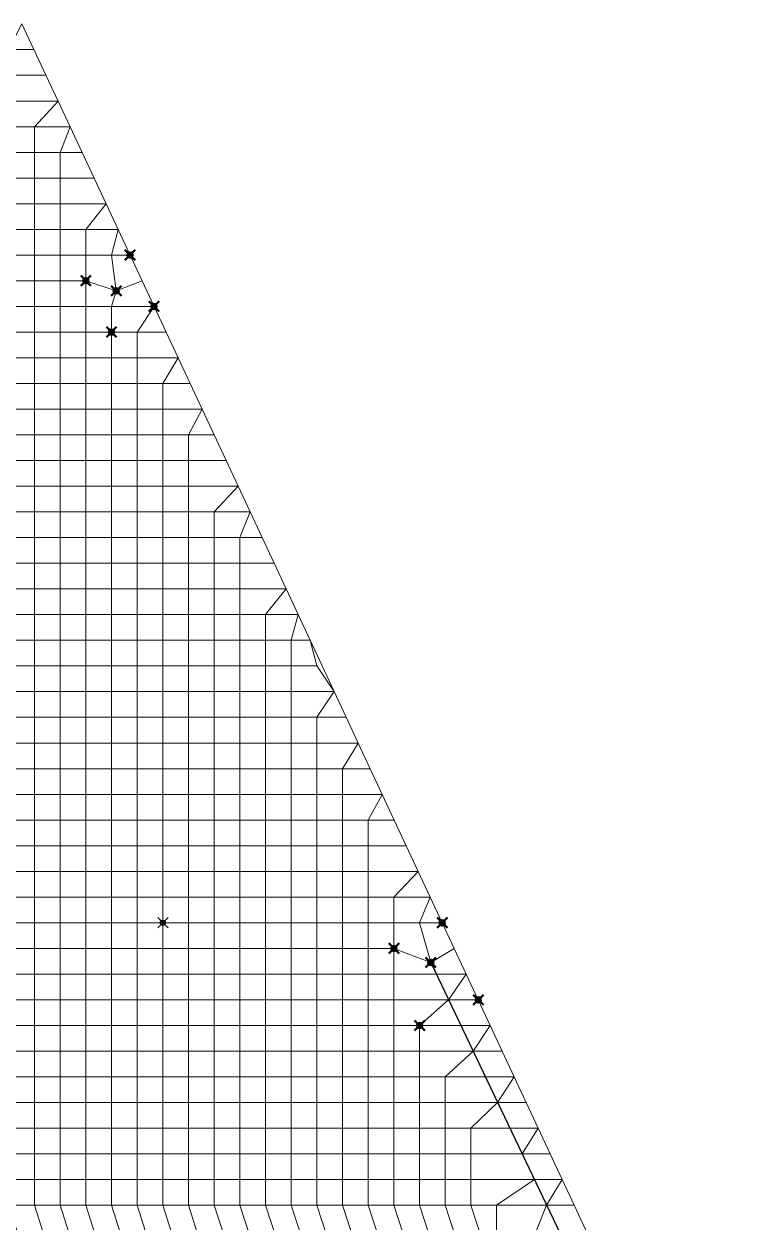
# Model space of a CAD drawing. Header units: inches. Extents: x 0 to 43.9, y -17.3 to 19.6.
# Drawn here: x 30.4 to 37.31, y -0.16 to 11.5 of the extents above; entities that cross this region are included whole.
import ezdxf

# ---------------------------------------------------------------- set-up
doc = ezdxf.new("R2010")
doc.units = ezdxf.units.IN
doc.header["$MEASUREMENT"] = 0
doc.header["$PDMODE"] = 35
doc.header["$PDSIZE"] = 0.05
doc.layers.add('POINTS', color=5, linetype='Continuous')
for name, color, linetype, lineweight in [('SAP.Beam 30X80', 70, 'Continuous', 30), ('SAP.Columns', 170, 'Continuous', 50), ('SAP.Slab 30cm', 11, 'Continuous', 15), ('SAP.WL Load', 104, 'Continuous', 20)]:
    doc.layers.add(name, color=color, linetype=linetype, lineweight=lineweight)

msp = doc.modelspace()

# ---------------------------------------------------------------- linework, layer by layer
at = {"layer": 'POINTS'}
msp.add_point((31.75, 2.75), dxfattribs=at)
at = {"layer": 'SAP.Beam 30X80'}
msp.add_line((34.359, 2.36341), (37.3121, -3.82199), dxfattribs=at)
at = {"layer": 'SAP.Columns'}
for p in [(31.43025, 9.25), (31, 9), (31.2957, 8.90204), (31.66409, 8.75), (31.25, 8.5), (34.47018, 2.75), (34, 2.5), (34.359, 2.36341), (34.821, 2), (34.25, 1.75)]:
    msp.add_point(p, dxfattribs=at)
at = {"layer": 'SAP.Slab 30cm'}
for points in [[(30.25, 11.25), (30.49489, 11.25), (30.37797, 11.5)], [(30.25, 11), (30.61181, 11), (30.49489, 11.25), (30.25, 11.25)], [(30.25, 10.75), (30.72873, 10.75), (30.61181, 11), (30.25, 11)], [(30.25, 10.5), (30.5, 10.5), (30.72873, 10.75), (30.25, 10.75)], [(30.5, 10.5), (30.84565, 10.5), (30.72873, 10.75)], [(30.25, 10.25), (30.5, 10.25), (30.5, 10.5), (30.25, 10.5)], [(30.5, 10.25), (30.75, 10.25), (30.84565, 10.5), (30.5, 10.5)], [(30.75, 10.25), (30.96257, 10.25), (30.84565, 10.5)], [(30.25, 10), (30.5, 10), (30.5, 10.25), (30.25, 10.25)], [(30.5, 10), (30.75, 10), (30.75, 10.25), (30.5, 10.25)], [(30.75, 10), (31.07949, 10), (30.96257, 10.25), (30.75, 10.25)], [(30.25, 9.75), (30.5, 9.75), (30.5, 10), (30.25, 10)], [(30.5, 9.75), (30.75, 9.75), (30.75, 10), (30.5, 10)], [(30.75, 9.75), (31.19641, 9.75), (31.07949, 10), (30.75, 10)], [(30.25, 9.5), (30.5, 9.5), (30.5, 9.75), (30.25, 9.75)], [(30.5, 9.5), (30.75, 9.5), (30.75, 9.75), (30.5, 9.75)], [(30.75, 9.5), (31, 9.5), (31.19641, 9.75), (30.75, 9.75)], [(31, 9.5), (31.31333, 9.5), (31.19641, 9.75)], [(30.25, 9.25), (30.5, 9.25), (30.5, 9.5), (30.25, 9.5)], [(30.5, 9.25), (30.75, 9.25), (30.75, 9.5), (30.5, 9.5)], [(30.75, 9.25), (31, 9.25), (31, 9.5), (30.75, 9.5)], [(31, 9.25), (31.25, 9.25), (31.31333, 9.5), (31, 9.5)], [(31.25, 9.25), (31.43025, 9.25), (31.31333, 9.5)], [(30.25, 9), (30.5, 9), (30.5, 9.25), (30.25, 9.25)], [(30.5, 9), (30.75, 9), (30.75, 9.25), (30.5, 9.25)], [(30.75, 9), (31, 9), (31, 9.25), (30.75, 9.25)], [(31, 9), (31.2957, 8.90204), (31.25, 9.25), (31, 9.25)], [(31.2957, 8.90204), (31.54717, 9), (31.43025, 9.25), (31.25, 9.25)], [(30.25, 8.75), (30.5, 8.75), (30.5, 9), (30.25, 9)], [(30.5, 8.75), (30.75, 8.75), (30.75, 9), (30.5, 9)], [(30.75, 8.75), (31, 8.75), (31, 9), (30.75, 9)], [(31, 8.75), (31.25, 8.75), (31.2957, 8.90204), (31, 9)], [(31.25, 8.75), (31.66409, 8.75), (31.54717, 9), (31.2957, 8.90204)], [(30.25, 8.5), (30.5, 8.5), (30.5, 8.75), (30.25, 8.75)], [(30.5, 8.5), (30.75, 8.5), (30.75, 8.75), (30.5, 8.75)], [(30.75, 8.5), (31, 8.5), (31, 8.75), (30.75, 8.75)], [(31, 8.5), (31.25, 8.5), (31.25, 8.75), (31, 8.75)], [(31.25, 8.5), (31.5, 8.5), (31.66409, 8.75), (31.25, 8.75)], [(31.5, 8.5), (31.78101, 8.5), (31.66409, 8.75)], [(30.25, 8.25), (30.5, 8.25), (30.5, 8.5), (30.25, 8.5)], [(30.5, 8.25), (30.75, 8.25), (30.75, 8.5), (30.5, 8.5)], [(30.75, 8.25), (31, 8.25), (31, 8.5), (30.75, 8.5)], [(31, 8.25), (31.25, 8.25), (31.25, 8.5), (31, 8.5)], [(31.25, 8.25), (31.5, 8.25), (31.5, 8.5), (31.25, 8.5)], [(31.5, 8.25), (31.89793, 8.25), (31.78101, 8.5), (31.5, 8.5)], [(30.25, 8), (30.5, 8), (30.5, 8.25), (30.25, 8.25)], [(30.5, 8), (30.75, 8), (30.75, 8.25), (30.5, 8.25)], [(30.75, 8), (31, 8), (31, 8.25), (30.75, 8.25)], [(31, 8), (31.25, 8), (31.25, 8.25), (31, 8.25)], [(31.25, 8), (31.5, 8), (31.5, 8.25), (31.25, 8.25)], [(31.5, 8), (31.75, 8), (31.89793, 8.25), (31.5, 8.25)], [(31.75, 8), (32.01485, 8), (31.89793, 8.25)], [(30.25, 7.75), (30.5, 7.75), (30.5, 8), (30.25, 8)], [(30.5, 7.75), (30.75, 7.75), (30.75, 8), (30.5, 8)], [(30.75, 7.75), (31, 7.75), (31, 8), (30.75, 8)], [(31, 7.75), (31.25, 7.75), (31.25, 8), (31, 8)], [(31.25, 7.75), (31.5, 7.75), (31.5, 8), (31.25, 8)], [(31.5, 7.75), (31.75, 7.75), (31.75, 8), (31.5, 8)], [(31.75, 7.75), (32.13177, 7.75), (32.01485, 8), (31.75, 8)], [(30.25, 7.5), (30.5, 7.5), (30.5, 7.75), (30.25, 7.75)], [(30.5, 7.5), (30.75, 7.5), (30.75, 7.75), (30.5, 7.75)], [(30.75, 7.5), (31, 7.5), (31, 7.75), (30.75, 7.75)], [(31, 7.5), (31.25, 7.5), (31.25, 7.75), (31, 7.75)], [(31.25, 7.5), (31.5, 7.5), (31.5, 7.75), (31.25, 7.75)], [(31.5, 7.5), (31.75, 7.5), (31.75, 7.75), (31.5, 7.75)], [(31.75, 7.5), (32, 7.5), (32.13177, 7.75), (31.75, 7.75)], [(32, 7.5), (32.25, 7.5), (32.13177, 7.75)], [(30.25, 7.25), (30.5, 7.25), (30.5, 7.5), (30.25, 7.5)], [(30.5, 7.25), (30.75, 7.25), (30.75, 7.5), (30.5, 7.5)], [(30.75, 7.25), (31, 7.25), (31, 7.5), (30.75, 7.5)], [(31, 7.25), (31.25, 7.25), (31.25, 7.5), (31, 7.5)], [(31.25, 7.25), (31.5, 7.25), (31.5, 7.5), (31.25, 7.5)], [(31.5, 7.25), (31.75, 7.25), (31.75, 7.5), (31.5, 7.5)], [(31.75, 7.25), (32, 7.25), (32, 7.5), (31.75, 7.5)], [(32, 7.25), (32.36561, 7.25), (32.25, 7.5), (32, 7.5)], [(30.25, 7), (30.5, 7), (30.5, 7.25), (30.25, 7.25)], [(30.5, 7), (30.75, 7), (30.75, 7.25), (30.5, 7.25)], [(30.75, 7), (31, 7), (31, 7.25), (30.75, 7.25)], [(31, 7), (31.25, 7), (31.25, 7.25), (31, 7.25)], [(31.25, 7), (31.5, 7), (31.5, 7.25), (31.25, 7.25)], [(31.5, 7), (31.75, 7), (31.75, 7.25), (31.5, 7.25)], [(31.75, 7), (32, 7), (32, 7.25), (31.75, 7.25)], [(32, 7), (32.48253, 7), (32.36561, 7.25), (32, 7.25)], [(30.25, 6.75), (30.5, 6.75), (30.5, 7), (30.25, 7)], [(30.5, 6.75), (30.75, 6.75), (30.75, 7), (30.5, 7)], [(30.75, 6.75), (31, 6.75), (31, 7), (30.75, 7)], [(31, 6.75), (31.25, 6.75), (31.25, 7), (31, 7)], [(31.25, 6.75), (31.5, 6.75), (31.5, 7), (31.25, 7)], [(31.5, 6.75), (31.75, 6.75), (31.75, 7), (31.5, 7)], [(31.75, 6.75), (32, 6.75), (32, 7), (31.75, 7)], [(32, 6.75), (32.25, 6.75), (32.48253, 7), (32, 7)], [(32.25, 6.75), (32.59945, 6.75), (32.48253, 7)], [(30.25, 6.5), (30.5, 6.5), (30.5, 6.75), (30.25, 6.75)], [(30.5, 6.5), (30.75, 6.5), (30.75, 6.75), (30.5, 6.75)], [(30.75, 6.5), (31, 6.5), (31, 6.75), (30.75, 6.75)], [(31, 6.5), (31.25, 6.5), (31.25, 6.75), (31, 6.75)], [(31.25, 6.5), (31.5, 6.5), (31.5, 6.75), (31.25, 6.75)], [(31.5, 6.5), (31.75, 6.5), (31.75, 6.75), (31.5, 6.75)], [(31.75, 6.5), (32, 6.5), (32, 6.75), (31.75, 6.75)], [(32, 6.5), (32.25, 6.5), (32.25, 6.75), (32, 6.75)], [(32.25, 6.5), (32.5, 6.5), (32.59945, 6.75), (32.25, 6.75)], [(32.5, 6.5), (32.71637, 6.5), (32.59945, 6.75)], [(30.25, 6.25), (30.5, 6.25), (30.5, 6.5), (30.25, 6.5)], [(30.5, 6.25), (30.75, 6.25), (30.75, 6.5), (30.5, 6.5)], [(30.75, 6.25), (31, 6.25), (31, 6.5), (30.75, 6.5)], [(31, 6.25), (31.25, 6.25), (31.25, 6.5), (31, 6.5)], [(31.25, 6.25), (31.5, 6.25), (31.5, 6.5), (31.25, 6.5)], [(31.5, 6.25), (31.75, 6.25), (31.75, 6.5), (31.5, 6.5)], [(31.75, 6.25), (32, 6.25), (32, 6.5), (31.75, 6.5)], [(32, 6.25), (32.25, 6.25), (32.25, 6.5), (32, 6.5)], [(32.25, 6.25), (32.5, 6.25), (32.5, 6.5), (32.25, 6.5)], [(32.5, 6.25), (32.83329, 6.25), (32.71637, 6.5), (32.5, 6.5)], [(30.25, 6), (30.5, 6), (30.5, 6.25), (30.25, 6.25)], [(30.5, 6), (30.75, 6), (30.75, 6.25), (30.5, 6.25)], [(30.75, 6), (31, 6), (31, 6.25), (30.75, 6.25)], [(31, 6), (31.25, 6), (31.25, 6.25), (31, 6.25)], [(31.25, 6), (31.5, 6), (31.5, 6.25), (31.25, 6.25)], [(31.5, 6), (31.75, 6), (31.75, 6.25), (31.5, 6.25)], [(31.75, 6), (32, 6), (32, 6.25), (31.75, 6.25)], [(32, 6), (32.25, 6), (32.25, 6.25), (32, 6.25)], [(32.25, 6), (32.5, 6), (32.5, 6.25), (32.25, 6.25)], [(32.5, 6), (32.95021, 6), (32.83329, 6.25), (32.5, 6.25)], [(30.25, 5.75), (30.5, 5.75), (30.5, 6), (30.25, 6)], [(30.5, 5.75), (30.75, 5.75), (30.75, 6), (30.5, 6)], [(30.75, 5.75), (31, 5.75), (31, 6), (30.75, 6)], [(31, 5.75), (31.25, 5.75), (31.25, 6), (31, 6)], [(31.25, 5.75), (31.5, 5.75), (31.5, 6), (31.25, 6)], [(31.5, 5.75), (31.75, 5.75), (31.75, 6), (31.5, 6)], [(31.75, 5.75), (32, 5.75), (32, 6), (31.75, 6)], [(32, 5.75), (32.25, 5.75), (32.25, 6), (32, 6)], [(32.25, 5.75), (32.5, 5.75), (32.5, 6), (32.25, 6)], [(32.5, 5.75), (32.75, 5.75), (32.95021, 6), (32.5, 6)], [(32.75, 5.75), (33.06713, 5.75), (32.95021, 6)], [(30.25, 5.5), (30.5, 5.5), (30.5, 5.75), (30.25, 5.75)], [(30.5, 5.5), (30.75, 5.5), (30.75, 5.75), (30.5, 5.75)], [(30.75, 5.5), (31, 5.5), (31, 5.75), (30.75, 5.75)], [(31, 5.5), (31.25, 5.5), (31.25, 5.75), (31, 5.75)], [(31.25, 5.5), (31.5, 5.5), (31.5, 5.75), (31.25, 5.75)], [(31.5, 5.5), (31.75, 5.5), (31.75, 5.75), (31.5, 5.75)], [(31.75, 5.5), (32, 5.5), (32, 5.75), (31.75, 5.75)], [(32, 5.5), (32.25, 5.5), (32.25, 5.75), (32, 5.75)], [(32.25, 5.5), (32.5, 5.5), (32.5, 5.75), (32.25, 5.75)], [(32.5, 5.5), (32.75, 5.5), (32.75, 5.75), (32.5, 5.75)], [(32.75, 5.5), (33, 5.5), (33.06713, 5.75), (32.75, 5.75)], [(33, 5.5), (33.18405, 5.5), (33.06713, 5.75)], [(30.25, 5.25), (30.5, 5.25), (30.5, 5.5), (30.25, 5.5)], [(30.5, 5.25), (30.75, 5.25), (30.75, 5.5), (30.5, 5.5)], [(30.75, 5.25), (31, 5.25), (31, 5.5), (30.75, 5.5)], [(31, 5.25), (31.25, 5.25), (31.25, 5.5), (31, 5.5)], [(31.25, 5.25), (31.5, 5.25), (31.5, 5.5), (31.25, 5.5)], [(31.5, 5.25), (31.75, 5.25), (31.75, 5.5), (31.5, 5.5)], [(31.75, 5.25), (32, 5.25), (32, 5.5), (31.75, 5.5)], [(32, 5.25), (32.25, 5.25), (32.25, 5.5), (32, 5.5)], [(32.25, 5.25), (32.5, 5.25), (32.5, 5.5), (32.25, 5.5)], [(32.5, 5.25), (32.75, 5.25), (32.75, 5.5), (32.5, 5.5)], [(32.75, 5.25), (33, 5.25), (33, 5.5), (32.75, 5.5)], [(33, 5.25), (33.25, 5.25), (33.18405, 5.5), (33, 5.5)], [(33.25, 5.25), (33.41789, 5), (33.18405, 5.5)], [(30.25, 5), (30.5, 5), (30.5, 5.25), (30.25, 5.25)], [(30.5, 5), (30.75, 5), (30.75, 5.25), (30.5, 5.25)], [(30.75, 5), (31, 5), (31, 5.25), (30.75, 5.25)], [(31, 5), (31.25, 5), (31.25, 5.25), (31, 5.25)], [(31.25, 5), (31.5, 5), (31.5, 5.25), (31.25, 5.25)], [(31.5, 5), (31.75, 5), (31.75, 5.25), (31.5, 5.25)], [(31.75, 5), (32, 5), (32, 5.25), (31.75, 5.25)], [(32, 5), (32.25, 5), (32.25, 5.25), (32, 5.25)], [(32.25, 5), (32.5, 5), (32.5, 5.25), (32.25, 5.25)], [(32.5, 5), (32.75, 5), (32.75, 5.25), (32.5, 5.25)], [(32.75, 5), (33, 5), (33, 5.25), (32.75, 5.25)], [(33, 5), (33.41789, 5), (33.25, 5.25), (33, 5.25)], [(30.25, 4.75), (30.5, 4.75), (30.5, 5), (30.25, 5)], [(30.5, 4.75), (30.75, 4.75), (30.75, 5), (30.5, 5)], [(30.75, 4.75), (31, 4.75), (31, 5), (30.75, 5)], [(31, 4.75), (31.25, 4.75), (31.25, 5), (31, 5)], [(31.25, 4.75), (31.5, 4.75), (31.5, 5), (31.25, 5)], [(31.5, 4.75), (31.75, 4.75), (31.75, 5), (31.5, 5)], [(31.75, 4.75), (32, 4.75), (32, 5), (31.75, 5)], [(32, 4.75), (32.25, 4.75), (32.25, 5), (32, 5)], [(32.25, 4.75), (32.5, 4.75), (32.5, 5), (32.25, 5)], [(32.5, 4.75), (32.75, 4.75), (32.75, 5), (32.5, 5)], [(32.75, 4.75), (33, 4.75), (33, 5), (32.75, 5)], [(33, 4.75), (33.25, 4.75), (33.41789, 5), (33, 5)], [(33.25, 4.75), (33.53481, 4.75), (33.41789, 5)], [(30.25, 4.5), (30.5, 4.5), (30.5, 4.75), (30.25, 4.75)], [(30.5, 4.5), (30.75, 4.5), (30.75, 4.75), (30.5, 4.75)], [(30.75, 4.5), (31, 4.5), (31, 4.75), (30.75, 4.75)], [(31, 4.5), (31.25, 4.5), (31.25, 4.75), (31, 4.75)], [(31.25, 4.5), (31.5, 4.5), (31.5, 4.75), (31.25, 4.75)], [(31.5, 4.5), (31.75, 4.5), (31.75, 4.75), (31.5, 4.75)], [(31.75, 4.5), (32, 4.5), (32, 4.75), (31.75, 4.75)], [(32, 4.5), (32.25, 4.5), (32.25, 4.75), (32, 4.75)], [(32.25, 4.5), (32.5, 4.5), (32.5, 4.75), (32.25, 4.75)], [(32.5, 4.5), (32.75, 4.5), (32.75, 4.75), (32.5, 4.75)], [(32.75, 4.5), (33, 4.5), (33, 4.75), (32.75, 4.75)], [(33, 4.5), (33.25, 4.5), (33.25, 4.75), (33, 4.75)], [(33.25, 4.5), (33.65173, 4.5), (33.53481, 4.75), (33.25, 4.75)], [(30.25, 4.25), (30.5, 4.25), (30.5, 4.5), (30.25, 4.5)], [(30.5, 4.25), (30.75, 4.25), (30.75, 4.5), (30.5, 4.5)], [(30.75, 4.25), (31, 4.25), (31, 4.5), (30.75, 4.5)], [(31, 4.25), (31.25, 4.25), (31.25, 4.5), (31, 4.5)], [(31.25, 4.25), (31.5, 4.25), (31.5, 4.5), (31.25, 4.5)], [(31.5, 4.25), (31.75, 4.25), (31.75, 4.5), (31.5, 4.5)], [(31.75, 4.25), (32, 4.25), (32, 4.5), (31.75, 4.5)], [(32, 4.25), (32.25, 4.25), (32.25, 4.5), (32, 4.5)], [(32.25, 4.25), (32.5, 4.25), (32.5, 4.5), (32.25, 4.5)], [(32.5, 4.25), (32.75, 4.25), (32.75, 4.5), (32.5, 4.5)], [(32.75, 4.25), (33, 4.25), (33, 4.5), (32.75, 4.5)], [(33, 4.25), (33.25, 4.25), (33.25, 4.5), (33, 4.5)], [(33.25, 4.25), (33.5, 4.25), (33.65173, 4.5), (33.25, 4.5)], [(33.5, 4.25), (33.76865, 4.25), (33.65173, 4.5)], [(30.25, 4), (30.5, 4), (30.5, 4.25), (30.25, 4.25)], [(30.5, 4), (30.75, 4), (30.75, 4.25), (30.5, 4.25)], [(30.75, 4), (31, 4), (31, 4.25), (30.75, 4.25)], [(31, 4), (31.25, 4), (31.25, 4.25), (31, 4.25)], [(31.25, 4), (31.5, 4), (31.5, 4.25), (31.25, 4.25)], [(31.5, 4), (31.75, 4), (31.75, 4.25), (31.5, 4.25)], [(31.75, 4), (32, 4), (32, 4.25), (31.75, 4.25)], [(32, 4), (32.25, 4), (32.25, 4.25), (32, 4.25)], [(32.25, 4), (32.5, 4), (32.5, 4.25), (32.25, 4.25)], [(32.5, 4), (32.75, 4), (32.75, 4.25), (32.5, 4.25)], [(32.75, 4), (33, 4), (33, 4.25), (32.75, 4.25)], [(33, 4), (33.25, 4), (33.25, 4.25), (33, 4.25)], [(33.25, 4), (33.5, 4), (33.5, 4.25), (33.25, 4.25)], [(33.5, 4), (33.88557, 4), (33.76865, 4.25), (33.5, 4.25)], [(30.25, 3.75), (30.5, 3.75), (30.5, 4), (30.25, 4)], [(30.5, 3.75), (30.75, 3.75), (30.75, 4), (30.5, 4)], [(30.75, 3.75), (31, 3.75), (31, 4), (30.75, 4)], [(31, 3.75), (31.25, 3.75), (31.25, 4), (31, 4)], [(31.25, 3.75), (31.5, 3.75), (31.5, 4), (31.25, 4)], [(31.5, 3.75), (31.75, 3.75), (31.75, 4), (31.5, 4)], [(31.75, 3.75), (32, 3.75), (32, 4), (31.75, 4)], [(32, 3.75), (32.25, 3.75), (32.25, 4), (32, 4)], [(32.25, 3.75), (32.5, 3.75), (32.5, 4), (32.25, 4)], [(32.5, 3.75), (32.75, 3.75), (32.75, 4), (32.5, 4)], [(32.75, 3.75), (33, 3.75), (33, 4), (32.75, 4)], [(33, 3.75), (33.25, 3.75), (33.25, 4), (33, 4)], [(33.25, 3.75), (33.5, 3.75), (33.5, 4), (33.25, 4)], [(33.5, 3.75), (33.75, 3.75), (33.88557, 4), (33.5, 4)], [(33.75, 3.75), (34.00249, 3.75), (33.88557, 4)], [(30.25, 3.5), (30.5, 3.5), (30.5, 3.75), (30.25, 3.75)], [(30.5, 3.5), (30.75, 3.5), (30.75, 3.75), (30.5, 3.75)], [(30.75, 3.5), (31, 3.5), (31, 3.75), (30.75, 3.75)], [(31, 3.5), (31.25, 3.5), (31.25, 3.75), (31, 3.75)], [(31.25, 3.5), (31.5, 3.5), (31.5, 3.75), (31.25, 3.75)], [(31.5, 3.5), (31.75, 3.5), (31.75, 3.75), (31.5, 3.75)], [(31.75, 3.5), (32, 3.5), (32, 3.75), (31.75, 3.75)], [(32, 3.5), (32.25, 3.5), (32.25, 3.75), (32, 3.75)], [(32.25, 3.5), (32.5, 3.5), (32.5, 3.75), (32.25, 3.75)], [(32.5, 3.5), (32.75, 3.5), (32.75, 3.75), (32.5, 3.75)], [(32.75, 3.5), (33, 3.5), (33, 3.75), (32.75, 3.75)], [(33, 3.5), (33.25, 3.5), (33.25, 3.75), (33, 3.75)], [(33.25, 3.5), (33.5, 3.5), (33.5, 3.75), (33.25, 3.75)], [(33.5, 3.5), (33.75, 3.5), (33.75, 3.75), (33.5, 3.75)], [(33.75, 3.5), (34.11941, 3.5), (34.00249, 3.75), (33.75, 3.75)], [(30.25, 3.25), (30.5, 3.25), (30.5, 3.5), (30.25, 3.5)], [(30.5, 3.25), (30.75, 3.25), (30.75, 3.5), (30.5, 3.5)], [(30.75, 3.25), (31, 3.25), (31, 3.5), (30.75, 3.5)], [(31, 3.25), (31.25, 3.25), (31.25, 3.5), (31, 3.5)], [(31.25, 3.25), (31.5, 3.25), (31.5, 3.5), (31.25, 3.5)], [(31.5, 3.25), (31.75, 3.25), (31.75, 3.5), (31.5, 3.5)], [(31.75, 3.25), (32, 3.25), (32, 3.5), (31.75, 3.5)], [(32, 3.25), (32.25, 3.25), (32.25, 3.5), (32, 3.5)], [(32.25, 3.25), (32.5, 3.25), (32.5, 3.5), (32.25, 3.5)], [(32.5, 3.25), (32.75, 3.25), (32.75, 3.5), (32.5, 3.5)], [(32.75, 3.25), (33, 3.25), (33, 3.5), (32.75, 3.5)], [(33, 3.25), (33.25, 3.25), (33.25, 3.5), (33, 3.5)], [(33.25, 3.25), (33.5, 3.25), (33.5, 3.5), (33.25, 3.5)], [(33.5, 3.25), (33.75, 3.25), (33.75, 3.5), (33.5, 3.5)], [(33.75, 3.25), (34.23633, 3.25), (34.11941, 3.5), (33.75, 3.5)], [(30.25, 3), (30.5, 3), (30.5, 3.25), (30.25, 3.25)], [(30.5, 3), (30.75, 3), (30.75, 3.25), (30.5, 3.25)], [(30.75, 3), (31, 3), (31, 3.25), (30.75, 3.25)], [(31, 3), (31.25, 3), (31.25, 3.25), (31, 3.25)], [(31.25, 3), (31.5, 3), (31.5, 3.25), (31.25, 3.25)], [(31.5, 3), (31.75, 3), (31.75, 3.25), (31.5, 3.25)], [(31.75, 3), (32, 3), (32, 3.25), (31.75, 3.25)], [(32, 3), (32.25, 3), (32.25, 3.25), (32, 3.25)], [(32.25, 3), (32.5, 3), (32.5, 3.25), (32.25, 3.25)], [(32.5, 3), (32.75, 3), (32.75, 3.25), (32.5, 3.25)], [(32.75, 3), (33, 3), (33, 3.25), (32.75, 3.25)], [(33, 3), (33.25, 3), (33.25, 3.25), (33, 3.25)], [(33.25, 3), (33.5, 3), (33.5, 3.25), (33.25, 3.25)], [(33.5, 3), (33.75, 3), (33.75, 3.25), (33.5, 3.25)], [(33.75, 3), (34, 3), (34.23633, 3.25), (33.75, 3.25)], [(34, 3), (34.35325, 3), (34.23633, 3.25)], [(30.25, 2.75), (30.5, 2.75), (30.5, 3), (30.25, 3)], [(30.5, 2.75), (30.75, 2.75), (30.75, 3), (30.5, 3)], [(30.75, 2.75), (31, 2.75), (31, 3), (30.75, 3)], [(31, 2.75), (31.25, 2.75), (31.25, 3), (31, 3)], [(31.25, 2.75), (31.5, 2.75), (31.5, 3), (31.25, 3)], [(31.5, 2.75), (31.75, 2.75), (31.75, 3), (31.5, 3)], [(31.75, 2.75), (32, 2.75), (32, 3), (31.75, 3)], [(32, 2.75), (32.25, 2.75), (32.25, 3), (32, 3)], [(32.25, 2.75), (32.5, 2.75), (32.5, 3), (32.25, 3)], [(32.5, 2.75), (32.75, 2.75), (32.75, 3), (32.5, 3)], [(32.75, 2.75), (33, 2.75), (33, 3), (32.75, 3)], [(33, 2.75), (33.25, 2.75), (33.25, 3), (33, 3)], [(33.25, 2.75), (33.5, 2.75), (33.5, 3), (33.25, 3)], [(33.5, 2.75), (33.75, 2.75), (33.75, 3), (33.5, 3)], [(33.75, 2.75), (34, 2.75), (34, 3), (33.75, 3)], [(34, 2.75), (34.25, 2.75), (34.35325, 3), (34, 3)], [(34.25, 2.75), (34.47018, 2.75), (34.35325, 3)], [(30.25, 2.5), (30.5, 2.5), (30.5, 2.75), (30.25, 2.75)], [(30.5, 2.5), (30.75, 2.5), (30.75, 2.75), (30.5, 2.75)], [(30.75, 2.5), (31, 2.5), (31, 2.75), (30.75, 2.75)], [(31, 2.5), (31.25, 2.5), (31.25, 2.75), (31, 2.75)], [(31.25, 2.5), (31.5, 2.5), (31.5, 2.75), (31.25, 2.75)], [(31.5, 2.5), (31.75, 2.5), (31.75, 2.75), (31.5, 2.75)], [(31.75, 2.5), (32, 2.5), (32, 2.75), (31.75, 2.75)], [(32, 2.5), (32.25, 2.5), (32.25, 2.75), (32, 2.75)], [(32.25, 2.5), (32.5, 2.5), (32.5, 2.75), (32.25, 2.75)], [(32.5, 2.5), (32.75, 2.5), (32.75, 2.75), (32.5, 2.75)], [(32.75, 2.5), (33, 2.5), (33, 2.75), (32.75, 2.75)], [(33, 2.5), (33.25, 2.5), (33.25, 2.75), (33, 2.75)], [(33.25, 2.5), (33.5, 2.5), (33.5, 2.75), (33.25, 2.75)], [(33.5, 2.5), (33.75, 2.5), (33.75, 2.75), (33.5, 2.75)], [(33.75, 2.5), (34, 2.5), (34, 2.75), (33.75, 2.75)], [(34, 2.5), (34.359, 2.36341), (34.25, 2.75), (34, 2.75)], [(34.359, 2.36341), (34.58712, 2.5), (34.47018, 2.75), (34.25, 2.75)], [(30.25, 2.25), (30.5, 2.25), (30.5, 2.5), (30.25, 2.5)], [(30.5, 2.25), (30.75, 2.25), (30.75, 2.5), (30.5, 2.5)], [(30.75, 2.25), (31, 2.25), (31, 2.5), (30.75, 2.5)], [(31, 2.25), (31.25, 2.25), (31.25, 2.5), (31, 2.5)], [(31.25, 2.25), (31.5, 2.25), (31.5, 2.5), (31.25, 2.5)], [(31.5, 2.25), (31.75, 2.25), (31.75, 2.5), (31.5, 2.5)], [(31.75, 2.25), (32, 2.25), (32, 2.5), (31.75, 2.5)], [(32, 2.25), (32.25, 2.25), (32.25, 2.5), (32, 2.5)], [(32.25, 2.25), (32.5, 2.25), (32.5, 2.5), (32.25, 2.5)], [(32.5, 2.25), (32.75, 2.25), (32.75, 2.5), (32.5, 2.5)], [(32.75, 2.25), (33, 2.25), (33, 2.5), (32.75, 2.5)], [(33, 2.25), (33.25, 2.25), (33.25, 2.5), (33, 2.5)], [(33.25, 2.25), (33.5, 2.25), (33.5, 2.5), (33.25, 2.5)], [(33.5, 2.25), (33.75, 2.25), (33.75, 2.5), (33.5, 2.5)], [(33.75, 2.25), (34, 2.25), (34, 2.5), (33.75, 2.5)], [(34, 2.25), (34.41315, 2.25), (34.359, 2.36341), (34, 2.5)], [(34.41315, 2.25), (34.70406, 2.25), (34.58712, 2.5), (34.359, 2.36341)], [(30.25, 2), (30.5, 2), (30.5, 2.25), (30.25, 2.25)], [(30.5, 2), (30.75, 2), (30.75, 2.25), (30.5, 2.25)], [(30.75, 2), (31, 2), (31, 2.25), (30.75, 2.25)], [(31, 2), (31.25, 2), (31.25, 2.25), (31, 2.25)], [(31.25, 2), (31.5, 2), (31.5, 2.25), (31.25, 2.25)], [(31.5, 2), (31.75, 2), (31.75, 2.25), (31.5, 2.25)], [(31.75, 2), (32, 2), (32, 2.25), (31.75, 2.25)], [(32, 2), (32.25, 2), (32.25, 2.25), (32, 2.25)], [(32.25, 2), (32.5, 2), (32.5, 2.25), (32.25, 2.25)], [(32.5, 2), (32.75, 2), (32.75, 2.25), (32.5, 2.25)], [(32.75, 2), (33, 2), (33, 2.25), (32.75, 2.25)], [(33, 2), (33.25, 2), (33.25, 2.25), (33, 2.25)], [(33.25, 2), (33.5, 2), (33.5, 2.25), (33.25, 2.25)], [(33.5, 2), (33.75, 2), (33.75, 2.25), (33.5, 2.25)], [(33.75, 2), (34, 2), (34, 2.25), (33.75, 2.25)], [(34, 2), (34.5325, 2), (34.41315, 2.25), (34, 2.25)], [(34.5325, 2), (34.5325, 2), (34.70406, 2.25), (34.41315, 2.25)], [(34.5325, 2), (34.821, 2), (34.70406, 2.25)], [(30.25, 1.75), (30.5, 1.75), (30.5, 2), (30.25, 2)], [(30.5, 1.75), (30.75, 1.75), (30.75, 2), (30.5, 2)], [(30.75, 1.75), (31, 1.75), (31, 2), (30.75, 2)], [(31, 1.75), (31.25, 1.75), (31.25, 2), (31, 2)], [(31.25, 1.75), (31.5, 1.75), (31.5, 2), (31.25, 2)], [(31.5, 1.75), (31.75, 1.75), (31.75, 2), (31.5, 2)], [(31.75, 1.75), (32, 1.75), (32, 2), (31.75, 2)], [(32, 1.75), (32.25, 1.75), (32.25, 2), (32, 2)], [(32.25, 1.75), (32.5, 1.75), (32.5, 2), (32.25, 2)], [(32.5, 1.75), (32.75, 1.75), (32.75, 2), (32.5, 2)], [(32.75, 1.75), (33, 1.75), (33, 2), (32.75, 2)], [(33, 1.75), (33.25, 1.75), (33.25, 2), (33, 2)], [(33.25, 1.75), (33.5, 1.75), (33.5, 2), (33.25, 2)], [(33.5, 1.75), (33.75, 1.75), (33.75, 2), (33.5, 2)], [(33.75, 1.75), (34, 1.75), (34, 2), (33.75, 2)], [(34, 1.75), (34.25, 1.75), (34.5325, 2), (34, 2)], [(34.25, 1.75), (34.65186, 1.75), (34.5325, 2)], [(34.65186, 1.75), (34.93794, 1.75), (34.821, 2), (34.5325, 2)], [(30.25, 1.5), (30.5, 1.5), (30.5, 1.75), (30.25, 1.75)], [(30.5, 1.5), (30.75, 1.5), (30.75, 1.75), (30.5, 1.75)], [(30.75, 1.5), (31, 1.5), (31, 1.75), (30.75, 1.75)], [(31, 1.5), (31.25, 1.5), (31.25, 1.75), (31, 1.75)], [(31.25, 1.5), (31.5, 1.5), (31.5, 1.75), (31.25, 1.75)], [(31.5, 1.5), (31.75, 1.5), (31.75, 1.75), (31.5, 1.75)], [(31.75, 1.5), (32, 1.5), (32, 1.75), (31.75, 1.75)], [(32, 1.5), (32.25, 1.5), (32.25, 1.75), (32, 1.75)], [(32.25, 1.5), (32.5, 1.5), (32.5, 1.75), (32.25, 1.75)], [(32.5, 1.5), (32.75, 1.5), (32.75, 1.75), (32.5, 1.75)], [(32.75, 1.5), (33, 1.5), (33, 1.75), (32.75, 1.75)], [(33, 1.5), (33.25, 1.5), (33.25, 1.75), (33, 1.75)], [(33.25, 1.5), (33.5, 1.5), (33.5, 1.75), (33.25, 1.75)], [(33.5, 1.5), (33.75, 1.5), (33.75, 1.75), (33.5, 1.75)], [(33.75, 1.5), (34, 1.5), (34, 1.75), (33.75, 1.75)], [(34, 1.5), (34.25, 1.5), (34.25, 1.75), (34, 1.75)], [(34.25, 1.5), (34.77122, 1.5), (34.65186, 1.75), (34.25, 1.75)], [(34.77122, 1.5), (34.77122, 1.5), (34.93794, 1.75), (34.65186, 1.75)], [(34.77122, 1.5), (35.05487, 1.5), (34.93794, 1.75)], [(30.25, 1.25), (30.5, 1.25), (30.5, 1.5), (30.25, 1.5)], [(30.5, 1.25), (30.75, 1.25), (30.75, 1.5), (30.5, 1.5)], [(30.75, 1.25), (31, 1.25), (31, 1.5), (30.75, 1.5)], [(31, 1.25), (31.25, 1.25), (31.25, 1.5), (31, 1.5)], [(31.25, 1.25), (31.5, 1.25), (31.5, 1.5), (31.25, 1.5)], [(31.5, 1.25), (31.75, 1.25), (31.75, 1.5), (31.5, 1.5)], [(31.75, 1.25), (32, 1.25), (32, 1.5), (31.75, 1.5)], [(32, 1.25), (32.25, 1.25), (32.25, 1.5), (32, 1.5)], [(32.25, 1.25), (32.5, 1.25), (32.5, 1.5), (32.25, 1.5)], [(32.5, 1.25), (32.75, 1.25), (32.75, 1.5), (32.5, 1.5)], [(32.75, 1.25), (33, 1.25), (33, 1.5), (32.75, 1.5)], [(33, 1.25), (33.25, 1.25), (33.25, 1.5), (33, 1.5)], [(33.25, 1.25), (33.5, 1.25), (33.5, 1.5), (33.25, 1.5)], [(33.5, 1.25), (33.75, 1.25), (33.75, 1.5), (33.5, 1.5)], [(33.75, 1.25), (34, 1.25), (34, 1.5), (33.75, 1.5)], [(34, 1.25), (34.25, 1.25), (34.25, 1.5), (34, 1.5)], [(34.25, 1.25), (34.5, 1.25), (34.77122, 1.5), (34.25, 1.5)], [(34.5, 1.25), (34.89058, 1.25), (34.77122, 1.5)], [(34.89058, 1.25), (35.17181, 1.25), (35.05487, 1.5), (34.77122, 1.5)], [(30.25, 1), (30.5, 1), (30.5, 1.25), (30.25, 1.25)], [(30.5, 1), (30.75, 1), (30.75, 1.25), (30.5, 1.25)], [(30.75, 1), (31, 1), (31, 1.25), (30.75, 1.25)], [(31, 1), (31.25, 1), (31.25, 1.25), (31, 1.25)], [(31.25, 1), (31.5, 1), (31.5, 1.25), (31.25, 1.25)], [(31.5, 1), (31.75, 1), (31.75, 1.25), (31.5, 1.25)], [(31.75, 1), (32, 1), (32, 1.25), (31.75, 1.25)], [(32, 1), (32.25, 1), (32.25, 1.25), (32, 1.25)], [(32.25, 1), (32.5, 1), (32.5, 1.25), (32.25, 1.25)], [(32.5, 1), (32.75, 1), (32.75, 1.25), (32.5, 1.25)], [(32.75, 1), (33, 1), (33, 1.25), (32.75, 1.25)], [(33, 1), (33.25, 1), (33.25, 1.25), (33, 1.25)], [(33.25, 1), (33.5, 1), (33.5, 1.25), (33.25, 1.25)], [(33.5, 1), (33.75, 1), (33.75, 1.25), (33.5, 1.25)], [(33.75, 1), (34, 1), (34, 1.25), (33.75, 1.25)], [(34, 1), (34.25, 1), (34.25, 1.25), (34, 1.25)], [(34.25, 1), (34.5, 1), (34.5, 1.25), (34.25, 1.25)], [(34.5, 1), (35.00993, 1), (34.89058, 1.25), (34.5, 1.25)], [(35.00993, 1), (35.00993, 1), (35.17181, 1.25), (34.89058, 1.25)], [(35.00993, 1), (35.28875, 1), (35.17181, 1.25)], [(30.25, 0.75), (30.5, 0.75), (30.5, 1), (30.25, 1)], [(30.5, 0.75), (30.75, 0.75), (30.75, 1), (30.5, 1)], [(30.75, 0.75), (31, 0.75), (31, 1), (30.75, 1)], [(31, 0.75), (31.25, 0.75), (31.25, 1), (31, 1)], [(31.25, 0.75), (31.5, 0.75), (31.5, 1), (31.25, 1)], [(31.5, 0.75), (31.75, 0.75), (31.75, 1), (31.5, 1)], [(31.75, 0.75), (32, 0.75), (32, 1), (31.75, 1)], [(32, 0.75), (32.25, 0.75), (32.25, 1), (32, 1)], [(32.25, 0.75), (32.5, 0.75), (32.5, 1), (32.25, 1)], [(32.5, 0.75), (32.75, 0.75), (32.75, 1), (32.5, 1)], [(32.75, 0.75), (33, 0.75), (33, 1), (32.75, 1)], [(33, 0.75), (33.25, 0.75), (33.25, 1), (33, 1)], [(33.25, 0.75), (33.5, 0.75), (33.5, 1), (33.25, 1)], [(33.5, 0.75), (33.75, 0.75), (33.75, 1), (33.5, 1)], [(33.75, 0.75), (34, 0.75), (34, 1), (33.75, 1)], [(34, 0.75), (34.25, 0.75), (34.25, 1), (34, 1)], [(34.25, 0.75), (34.5, 0.75), (34.5, 1), (34.25, 1)], [(34.5, 0.75), (34.75, 0.75), (35.00993, 1), (34.5, 1)], [(34.75, 0.75), (35.12929, 0.75), (35.00993, 1)], [(35.12929, 0.75), (35.40569, 0.75), (35.28875, 1), (35.00993, 1)], [(30.25, 0.5), (30.5, 0.5), (30.5, 0.75), (30.25, 0.75)], [(30.5, 0.5), (30.75, 0.5), (30.75, 0.75), (30.5, 0.75)], [(30.75, 0.5), (31, 0.5), (31, 0.75), (30.75, 0.75)], [(31, 0.5), (31.25, 0.5), (31.25, 0.75), (31, 0.75)], [(31.25, 0.5), (31.5, 0.5), (31.5, 0.75), (31.25, 0.75)], [(31.5, 0.5), (31.75, 0.5), (31.75, 0.75), (31.5, 0.75)], [(31.75, 0.5), (32, 0.5), (32, 0.75), (31.75, 0.75)], [(32, 0.5), (32.25, 0.5), (32.25, 0.75), (32, 0.75)], [(32.25, 0.5), (32.5, 0.5), (32.5, 0.75), (32.25, 0.75)], [(32.5, 0.5), (32.75, 0.5), (32.75, 0.75), (32.5, 0.75)], [(32.75, 0.5), (33, 0.5), (33, 0.75), (32.75, 0.75)], [(33, 0.5), (33.25, 0.5), (33.25, 0.75), (33, 0.75)], [(33.25, 0.5), (33.5, 0.5), (33.5, 0.75), (33.25, 0.75)], [(33.5, 0.5), (33.75, 0.5), (33.75, 0.75), (33.5, 0.75)], [(33.75, 0.5), (34, 0.5), (34, 0.75), (33.75, 0.75)], [(34, 0.5), (34.25, 0.5), (34.25, 0.75), (34, 0.75)], [(34.25, 0.5), (34.5, 0.5), (34.5, 0.75), (34.25, 0.75)], [(34.5, 0.5), (34.75, 0.5), (34.75, 0.75), (34.5, 0.75)], [(34.75, 0.5), (35.24865, 0.5), (35.12929, 0.75), (34.75, 0.75)], [(35.24865, 0.5), (35.24865, 0.5), (35.40569, 0.75), (35.12929, 0.75)], [(35.24865, 0.5), (35.52263, 0.5), (35.40569, 0.75)], [(30.25, 0.25), (30.5, 0.25), (30.5, 0.5), (30.25, 0.5)], [(30.5, 0.25), (30.75, 0.25), (30.75, 0.5), (30.5, 0.5)], [(30.75, 0.25), (31, 0.25), (31, 0.5), (30.75, 0.5)], [(31, 0.25), (31.25, 0.25), (31.25, 0.5), (31, 0.5)], [(31.25, 0.25), (31.5, 0.25), (31.5, 0.5), (31.25, 0.5)], [(31.5, 0.25), (31.75, 0.25), (31.75, 0.5), (31.5, 0.5)], [(31.75, 0.25), (32, 0.25), (32, 0.5), (31.75, 0.5)], [(32, 0.25), (32.25, 0.25), (32.25, 0.5), (32, 0.5)], [(32.25, 0.25), (32.5, 0.25), (32.5, 0.5), (32.25, 0.5)], [(32.5, 0.25), (32.75, 0.25), (32.75, 0.5), (32.5, 0.5)], [(32.75, 0.25), (33, 0.25), (33, 0.5), (32.75, 0.5)], [(33, 0.25), (33.25, 0.25), (33.25, 0.5), (33, 0.5)], [(33.25, 0.25), (33.5, 0.25), (33.5, 0.5), (33.25, 0.5)], [(33.5, 0.25), (33.75, 0.25), (33.75, 0.5), (33.5, 0.5)], [(33.75, 0.25), (34, 0.25), (34, 0.5), (33.75, 0.5)], [(34, 0.25), (34.25, 0.25), (34.25, 0.5), (34, 0.5)], [(34.25, 0.25), (34.5, 0.25), (34.5, 0.5), (34.25, 0.5)], [(34.5, 0.25), (34.75, 0.25), (34.75, 0.5), (34.5, 0.5)], [(34.75, 0.25), (35.36801, 0.25), (35.24865, 0.5), (34.75, 0.5)], [(35.36801, 0.25), (35.36801, 0.25), (35.24865, 0.5)], [(35.36801, 0.25), (35.63957, 0.25), (35.52263, 0.5), (35.24865, 0.5)], [(30.25, 0), (30.5, 0), (30.5, 0.25), (30.25, 0.25)], [(30.5, 0), (30.75, 0), (30.75, 0.25), (30.5, 0.25)], [(30.75, 0), (31, 0), (31, 0.25), (30.75, 0.25)], [(31, 0), (31.25, 0), (31.25, 0.25), (31, 0.25)], [(31.25, 0), (31.5, 0), (31.5, 0.25), (31.25, 0.25)], [(31.5, 0), (31.75, 0), (31.75, 0.25), (31.5, 0.25)], [(31.75, 0), (32, 0), (32, 0.25), (31.75, 0.25)], [(32, 0), (32.25, 0), (32.25, 0.25), (32, 0.25)], [(32.25, 0), (32.5, 0), (32.5, 0.25), (32.25, 0.25)], [(32.5, 0), (32.75, 0), (32.75, 0.25), (32.5, 0.25)], [(32.75, 0), (33, 0), (33, 0.25), (32.75, 0.25)], [(33, 0), (33.25, 0), (33.25, 0.25), (33, 0.25)], [(33.25, 0), (33.5, 0), (33.5, 0.25), (33.25, 0.25)], [(33.5, 0), (33.75, 0), (33.75, 0.25), (33.5, 0.25)], [(33.75, 0), (34, 0), (34, 0.25), (33.75, 0.25)], [(34, 0), (34.25, 0), (34.25, 0.25), (34, 0.25)], [(34.25, 0), (34.5, 0), (34.5, 0.25), (34.25, 0.25)], [(34.5, 0), (34.75, 0), (34.75, 0.25), (34.5, 0.25)], [(34.75, 0), (35, 0), (35.36801, 0.25), (34.75, 0.25)], [(35, 0), (35.48736, 0), (35.36801, 0.25)], [(35.48736, 0), (35.48736, 0), (35.63957, 0.25), (35.36801, 0.25)], [(35.48736, 0), (35.7565, 0), (35.63957, 0.25)], [(30.355, -0.32675), (30.605, -0.32675), (30.5, 0), (30.25, 0)], [(30.605, -0.32675), (30.855, -0.32675), (30.75, 0), (30.5, 0)], [(30.855, -0.32675), (31.105, -0.32675), (31, 0), (30.75, 0)], [(31.105, -0.32675), (31.355, -0.32675), (31.25, 0), (31, 0)], [(31.355, -0.32675), (31.605, -0.32675), (31.5, 0), (31.25, 0)], [(31.605, -0.32675), (31.855, -0.32675), (31.75, 0), (31.5, 0)], [(31.855, -0.32675), (32.105, -0.32675), (32, 0), (31.75, 0)], [(32.105, -0.32675), (32.355, -0.32675), (32.25, 0), (32, 0)], [(32.355, -0.32675), (32.605, -0.32675), (32.5, 0), (32.25, 0)], [(32.605, -0.32675), (32.855, -0.32675), (32.75, 0), (32.5, 0)], [(32.855, -0.32675), (33.105, -0.32675), (33, 0), (32.75, 0)], [(33.105, -0.32675), (33.355, -0.32675), (33.25, 0), (33, 0)], [(33.355, -0.32675), (33.605, -0.32675), (33.5, 0), (33.25, 0)], [(33.605, -0.32675), (33.855, -0.32675), (33.75, 0), (33.5, 0)], [(33.855, -0.32675), (34.105, -0.32675), (34, 0), (33.75, 0)], [(34.105, -0.32675), (34.355, -0.32675), (34.25, 0), (34, 0)], [(34.355, -0.32675), (34.605, -0.32675), (34.5, 0), (34.25, 0)], [(34.605, -0.32675), (34.855, -0.32675), (34.75, 0), (34.5, 0)], [(34.855, -0.32675), (35, -0.32675), (35, 0), (34.75, 0)], [(35, -0.32675), (35.355, -0.32675), (35.48736, 0), (35, 0)], [(35.355, -0.32675), (35.64337, -0.32675), (35.48736, 0)], [(35.64337, -0.32675), (35.90934, -0.32675), (35.7565, 0), (35.48736, 0)]]:
    msp.add_3dface(points, dxfattribs=at)
at = {"layer": 'SAP.WL Load'}
msp.add_line((8, 2.5), (32, 2.5), dxfattribs=at)

doc.saveas('drawing.dxf')
